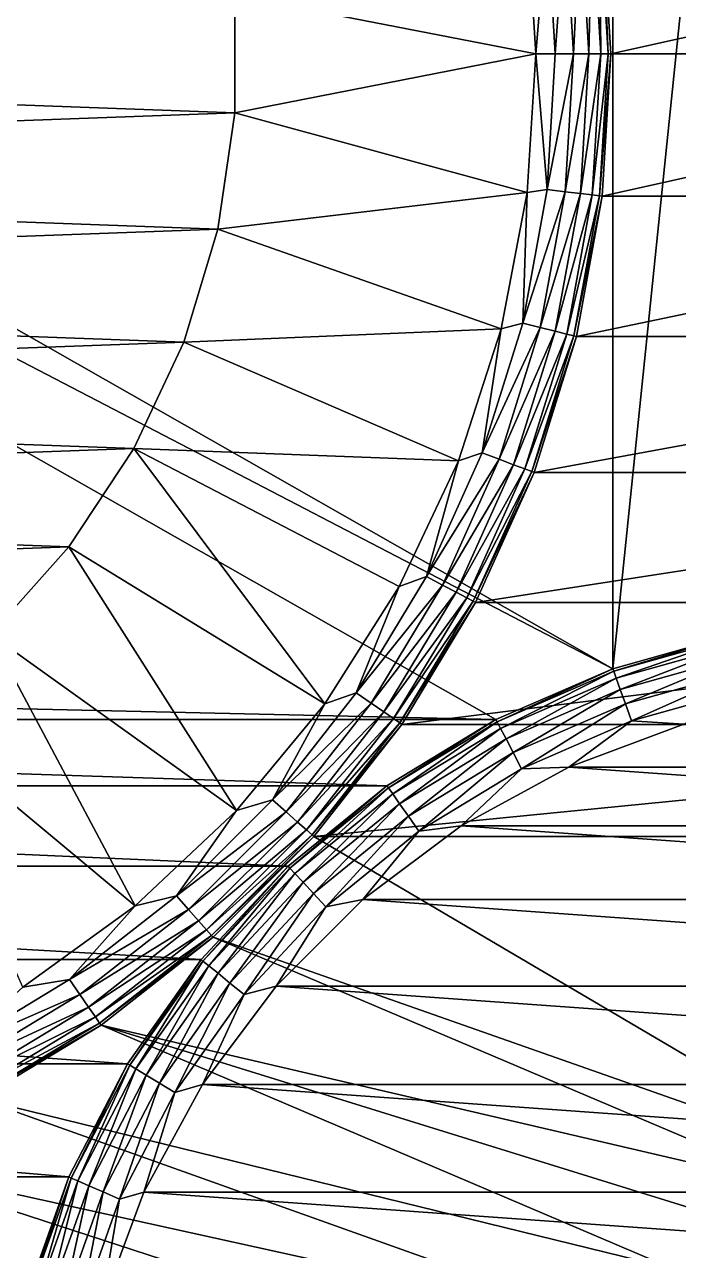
# Model space of a CAD drawing. Extents: x 464 to 15145, y 328 to 7622.
# Drawn here: x 4845 to 5652, y 2498 to 4012 of the extents above; entities that cross this region are included whole.
import ezdxf

# ---------------------------------------------------------------- set-up
doc = ezdxf.new("R2010")
doc.units = 0
doc.layers.get('0').update_dxf_attribs({"linetype": 'CONTINUOUS'})

msp = doc.modelspace()

# ---------------------------------------------------------------- linework, layer by layer
at = {"color": 7}
for points in [[(2651.1, 4734.4, -4432), (5571.4, 3216.1, -4432), (2795.6, 4797.1, -4432), (2651.1, 4734.4, -4432)], [(2795.6, 4797.1, -4432), (5571.4, 3216.1, -4432), (5571.4, 4734.4, -4432), (2795.6, 4797.1, -4432)], [(2651.1, 3216.1, -4432), (5426.9, 3153.3, -4432), (2651.1, 4734.4, -4432), (2651.1, 3216.1, -4432)], [(5426.9, 3153.3, -4432), (5571.4, 3216.1, -4432), (2651.1, 4734.4, -4432), (5426.9, 3153.3, -4432)], [(5571.4, 4734.4, -4432), (5571.4, 3216.1, -4432), (5723.1, 4691.9, -4432), (5571.4, 4734.4, -4432)], [(5723.1, 4691.9, -4432), (5571.4, 3216.1, -4432), (5723.1, 3258.6, -4432), (5723.1, 4691.9, -4432)], [(5545.7, 4149.4, -50.8), (5541.6, 3975.2, -31.7), (5531.2, 4147.7, -31.7), (5545.7, 4149.4, -50.8)], [(5556.3, 3975.2, -50.8), (5541.6, 3975.2, -31.7), (5545.7, 4149.4, -50.8), (5556.3, 3975.2, -50.8)], [(5554.9, 4150.5, -73.1), (5556.3, 3975.2, -50.8), (5545.7, 4149.4, -50.8), (5554.9, 4150.5, -73.1)], [(5558, 4150.9, -96.9), (5565.5, 3975.2, -73.1), (5554.9, 4150.5, -73.1), (5558, 4150.9, -96.9)], [(5565.5, 3975.2, -73.1), (5556.3, 3975.2, -50.8), (5554.9, 4150.5, -73.1), (5565.5, 3975.2, -73.1)], [(5568.7, 3975.2, -96.9), (5565.5, 3975.2, -73.1), (5558, 4150.9, -96.9), (5568.7, 3975.2, -96.9)], [(5568.7, 3975.2, -3744.1), (5568.7, 3975.2, -96.9), (5558, 4150.9, -3744.1), (5568.7, 3975.2, -3744.1)], [(5558, 4150.9, -3744.1), (5568.7, 3975.2, -96.9), (5558, 4150.9, -96.9), (5558, 4150.9, -3744.1)], [(6357.8, 4150.9, -3744.1), (5568.7, 3975.2, -3744.1), (5558, 4150.9, -3744.1), (6357.8, 4150.9, -3744.1)], [(6347.2, 3975.2, -3744.1), (5568.7, 3975.2, -3744.1), (6357.8, 4150.9, -3744.1), (6347.2, 3975.2, -3744.1)], [(5476.3, 3975.2, -4.6), (5104.3, 4047.9, -4.6), (5465.6, 4146.3, -4.6), (5476.3, 3975.2, -4.6)], [(5476.3, 3975.2, -4.6), (5465.6, 4146.3, -4.6), (5490.1, 4142.7, -7.8), (5476.3, 3975.2, -4.6)], [(5500.2, 3975.2, -7.8), (5476.3, 3975.2, -4.6), (5490.1, 4142.7, -7.8), (5500.2, 3975.2, -7.8)], [(5500.2, 3975.2, -7.8), (5490.1, 4142.7, -7.8), (5512.2, 4145.4, -17), (5500.2, 3975.2, -7.8)], [(5522.5, 3975.2, -17), (5500.2, 3975.2, -7.8), (5512.2, 4145.4, -17), (5522.5, 3975.2, -17)], [(5531.2, 4147.7, -31.7), (5522.5, 3975.2, -17), (5512.2, 4145.4, -17), (5531.2, 4147.7, -31.7)], [(5541.6, 3975.2, -31.7), (5522.5, 3975.2, -17), (5531.2, 4147.7, -31.7), (5541.6, 3975.2, -31.7)], [(3126.1, 4120.2, -3744.1), (5104.3, 4047.9, -3744.1), (3115.5, 3975.2, -3744.1), (3126.1, 4120.2, -3744.1)], [(3115.5, 3975.2, -3744.1), (5104.3, 4047.9, -3744.1), (5104.3, 3902.6, -3744.1), (3115.5, 3975.2, -3744.1)], [(5476.3, 3975.2, -4.6), (5104.3, 3902.6, -4.6), (5104.3, 4047.9, -4.6), (5476.3, 3975.2, -4.6)], [(5104.3, 3902.6, -4.6), (5104.3, 3902.6, -1874.4), (5104.3, 4047.9, -4.6), (5104.3, 3902.6, -4.6)], [(5104.3, 4047.9, -4.6), (5104.3, 3902.6, -1874.4), (5104.3, 4047.9, -1874.4), (5104.3, 4047.9, -4.6)], [(5104.3, 4047.9, -3744.1), (5104.3, 4047.9, -1874.4), (5104.3, 3902.6, -3744.1), (5104.3, 4047.9, -3744.1)], [(5104.3, 3902.6, -3744.1), (5104.3, 4047.9, -1874.4), (5104.3, 3902.6, -1874.4), (5104.3, 3902.6, -3744.1)], [(3115.5, 3975.2, -3744.1), (5104.3, 3902.6, -3744.1), (3126.1, 3830.3, -3744.1), (3115.5, 3975.2, -3744.1)], [(5465.6, 3804.2, -4.6), (5104.3, 3902.6, -4.6), (5476.3, 3975.2, -4.6), (5465.6, 3804.2, -4.6)], [(5490.1, 3807.8, -7.8), (5465.6, 3804.2, -4.6), (5476.3, 3975.2, -4.6), (5490.1, 3807.8, -7.8)], [(5490.1, 3807.8, -7.8), (5476.3, 3975.2, -4.6), (5500.2, 3975.2, -7.8), (5490.1, 3807.8, -7.8)], [(5490.1, 3807.8, -7.8), (5500.2, 3975.2, -7.8), (5522.5, 3975.2, -17), (5490.1, 3807.8, -7.8)], [(5512.2, 3805.1, -17), (5490.1, 3807.8, -7.8), (5522.5, 3975.2, -17), (5512.2, 3805.1, -17)], [(5522.5, 3975.2, -17), (5541.6, 3975.2, -31.7), (5512.2, 3805.1, -17), (5522.5, 3975.2, -17)], [(5512.2, 3805.1, -17), (5541.6, 3975.2, -31.7), (5531.2, 3802.8, -31.7), (5512.2, 3805.1, -17)], [(5541.6, 3975.2, -31.7), (5556.3, 3975.2, -50.8), (5531.2, 3802.8, -31.7), (5541.6, 3975.2, -31.7)], [(5531.2, 3802.8, -31.7), (5556.3, 3975.2, -50.8), (5545.7, 3801.1, -50.8), (5531.2, 3802.8, -31.7)], [(5556.3, 3975.2, -50.8), (5565.5, 3975.2, -73.1), (5545.7, 3801.1, -50.8), (5556.3, 3975.2, -50.8)], [(5545.7, 3801.1, -50.8), (5565.5, 3975.2, -73.1), (5554.9, 3800, -73.1), (5545.7, 3801.1, -50.8)], [(5558, 3799.6, -96.9), (5554.9, 3800, -73.1), (5568.7, 3975.2, -96.9), (5558, 3799.6, -96.9)], [(5568.7, 3975.2, -96.9), (5554.9, 3800, -73.1), (5565.5, 3975.2, -73.1), (5568.7, 3975.2, -96.9)], [(5558, 3799.6, -3744.1), (5558, 3799.6, -96.9), (5568.7, 3975.2, -3744.1), (5558, 3799.6, -3744.1)], [(5568.7, 3975.2, -3744.1), (5558, 3799.6, -96.9), (5568.7, 3975.2, -96.9), (5568.7, 3975.2, -3744.1)], [(6357.8, 3799.6, -3744.1), (5558, 3799.6, -3744.1), (6347.2, 3975.2, -3744.1), (6357.8, 3799.6, -3744.1)], [(6347.2, 3975.2, -3744.1), (5558, 3799.6, -3744.1), (5568.7, 3975.2, -3744.1), (6347.2, 3975.2, -3744.1)], [(3126.1, 3830.3, -3744.1), (5104.3, 3902.6, -3744.1), (5083.2, 3758.7, -3744.1), (3126.1, 3830.3, -3744.1)], [(5465.6, 3804.2, -4.6), (5083.2, 3758.7, -4.6), (5104.3, 3902.6, -4.6), (5465.6, 3804.2, -4.6)], [(5083.2, 3758.7, -4.6), (5083.2, 3758.7, -1874.4), (5104.3, 3902.6, -4.6), (5083.2, 3758.7, -4.6)], [(5104.3, 3902.6, -4.6), (5083.2, 3758.7, -1874.4), (5104.3, 3902.6, -1874.4), (5104.3, 3902.6, -4.6)], [(5104.3, 3902.6, -3744.1), (5104.3, 3902.6, -1874.4), (5083.2, 3758.7, -3744.1), (5104.3, 3902.6, -3744.1)], [(5083.2, 3758.7, -3744.1), (5104.3, 3902.6, -1874.4), (5083.2, 3758.7, -1874.4), (5083.2, 3758.7, -3744.1)], [(3126.1, 3830.3, -3744.1), (5083.2, 3758.7, -3744.1), (3157.7, 3688.4, -3744.1), (3126.1, 3830.3, -3744.1)], [(5433.4, 3635.8, -4.6), (5083.2, 3758.7, -4.6), (5465.6, 3804.2, -4.6), (5433.4, 3635.8, -4.6)], [(5459.9, 3642.8, -7.8), (5433.4, 3635.8, -4.6), (5465.6, 3804.2, -4.6), (5459.9, 3642.8, -7.8)], [(5459.9, 3642.8, -7.8), (5465.6, 3804.2, -4.6), (5490.1, 3807.8, -7.8), (5459.9, 3642.8, -7.8)], [(5459.9, 3642.8, -7.8), (5490.1, 3807.8, -7.8), (5512.2, 3805.1, -17), (5459.9, 3642.8, -7.8)], [(5459.9, 3642.8, -7.8), (5512.2, 3805.1, -17), (5481.5, 3637.5, -17), (5459.9, 3642.8, -7.8)], [(5512.2, 3805.1, -17), (5531.2, 3802.8, -31.7), (5481.5, 3637.5, -17), (5512.2, 3805.1, -17)], [(5481.5, 3637.5, -17), (5531.2, 3802.8, -31.7), (5500, 3632.9, -31.7), (5481.5, 3637.5, -17)], [(5531.2, 3802.8, -31.7), (5545.7, 3801.1, -50.8), (5500, 3632.9, -31.7), (5531.2, 3802.8, -31.7)], [(5500, 3632.9, -31.7), (5545.7, 3801.1, -50.8), (5514.3, 3629.4, -50.8), (5500, 3632.9, -31.7)], [(5545.7, 3801.1, -50.8), (5554.9, 3800, -73.1), (5514.3, 3629.4, -50.8), (5545.7, 3801.1, -50.8)], [(5514.3, 3629.4, -50.8), (5554.9, 3800, -73.1), (5523.2, 3627.2, -73.1), (5514.3, 3629.4, -50.8)], [(5558, 3799.6, -96.9), (5523.2, 3627.2, -73.1), (5554.9, 3800, -73.1), (5558, 3799.6, -96.9)], [(5526.3, 3626.5, -96.9), (5523.2, 3627.2, -73.1), (5558, 3799.6, -96.9), (5526.3, 3626.5, -96.9)], [(5526.3, 3626.5, -3744.1), (5526.3, 3626.5, -96.9), (5558, 3799.6, -3744.1), (5526.3, 3626.5, -3744.1)], [(5558, 3799.6, -3744.1), (5526.3, 3626.5, -96.9), (5558, 3799.6, -96.9), (5558, 3799.6, -3744.1)], [(5558, 3799.6, -3744.1), (6357.8, 3799.6, -3744.1), (5526.3, 3626.5, -3744.1), (5558, 3799.6, -3744.1)], [(5526.3, 3626.5, -3744.1), (6357.8, 3799.6, -3744.1), (6389.5, 3626.5, -3744.1), (5526.3, 3626.5, -3744.1)], [(3157.7, 3688.4, -3744.1), (5083.2, 3758.7, -3744.1), (5041.3, 3619.5, -3744.1), (3157.7, 3688.4, -3744.1)], [(5433.4, 3635.8, -4.6), (5041.3, 3619.5, -4.6), (5083.2, 3758.7, -4.6), (5433.4, 3635.8, -4.6)], [(5041.3, 3619.5, -4.6), (5041.3, 3619.5, -1874.4), (5083.2, 3758.7, -4.6), (5041.3, 3619.5, -4.6)], [(5083.2, 3758.7, -4.6), (5041.3, 3619.5, -1874.4), (5083.2, 3758.7, -1874.4), (5083.2, 3758.7, -4.6)], [(5083.2, 3758.7, -3744.1), (5083.2, 3758.7, -1874.4), (5041.3, 3619.5, -3744.1), (5083.2, 3758.7, -3744.1)], [(5041.3, 3619.5, -3744.1), (5083.2, 3758.7, -1874.4), (5041.3, 3619.5, -1874.4), (5041.3, 3619.5, -3744.1)], [(3157.7, 3688.4, -3744.1), (5041.3, 3619.5, -3744.1), (3209.6, 3552.6, -3744.1), (3157.7, 3688.4, -3744.1)], [(5380.5, 3472.7, -4.6), (5041.3, 3619.5, -4.6), (5433.4, 3635.8, -4.6), (5380.5, 3472.7, -4.6)], [(5410, 3482.7, -7.8), (5380.5, 3472.7, -4.6), (5433.4, 3635.8, -4.6), (5410, 3482.7, -7.8)], [(5410, 3482.7, -7.8), (5433.4, 3635.8, -4.6), (5459.9, 3642.8, -7.8), (5410, 3482.7, -7.8)], [(5410, 3482.7, -7.8), (5459.9, 3642.8, -7.8), (5481.5, 3637.5, -17), (5410, 3482.7, -7.8)], [(5410, 3482.7, -7.8), (5481.5, 3637.5, -17), (5430.8, 3474.8, -17), (5410, 3482.7, -7.8)], [(5481.5, 3637.5, -17), (5500, 3632.9, -31.7), (5430.8, 3474.8, -17), (5481.5, 3637.5, -17)], [(3209.6, 3552.6, -3744.1), (5041.3, 3619.5, -3744.1), (4979.6, 3487.9, -3744.1), (3209.6, 3552.6, -3744.1)], [(5380.5, 3472.7, -4.6), (4979.6, 3487.9, -4.6), (5041.3, 3619.5, -4.6), (5380.5, 3472.7, -4.6)], [(4979.6, 3487.9, -4.6), (4979.6, 3487.9, -1874.4), (5041.3, 3619.5, -4.6), (4979.6, 3487.9, -4.6)], [(5041.3, 3619.5, -4.6), (4979.6, 3487.9, -1874.4), (5041.3, 3619.5, -1874.4), (5041.3, 3619.5, -4.6)], [(5041.3, 3619.5, -3744.1), (5041.3, 3619.5, -1874.4), (4979.6, 3487.9, -3744.1), (5041.3, 3619.5, -3744.1)], [(4979.6, 3487.9, -3744.1), (5041.3, 3619.5, -1874.4), (4979.6, 3487.9, -1874.4), (4979.6, 3487.9, -3744.1)], [(5430.8, 3474.8, -17), (5500, 3632.9, -31.7), (5448.7, 3468, -31.7), (5430.8, 3474.8, -17)], [(5500, 3632.9, -31.7), (5514.3, 3629.4, -50.8), (5448.7, 3468, -31.7), (5500, 3632.9, -31.7)], [(5448.7, 3468, -31.7), (5514.3, 3629.4, -50.8), (5462.4, 3462.8, -50.8), (5448.7, 3468, -31.7)], [(5514.3, 3629.4, -50.8), (5523.2, 3627.2, -73.1), (5462.4, 3462.8, -50.8), (5514.3, 3629.4, -50.8)], [(5462.4, 3462.8, -50.8), (5523.2, 3627.2, -73.1), (5471, 3459.6, -73.1), (5462.4, 3462.8, -50.8)], [(5526.3, 3626.5, -96.9), (5471, 3459.6, -73.1), (5523.2, 3627.2, -73.1), (5526.3, 3626.5, -96.9)], [(5473.9, 3458.4, -96.9), (5471, 3459.6, -73.1), (5526.3, 3626.5, -96.9), (5473.9, 3458.4, -96.9)], [(5473.9, 3458.4, -3744.1), (5473.9, 3458.4, -96.9), (5526.3, 3626.5, -3744.1), (5473.9, 3458.4, -3744.1)], [(5526.3, 3626.5, -3744.1), (5473.9, 3458.4, -96.9), (5526.3, 3626.5, -96.9), (5526.3, 3626.5, -3744.1)], [(5526.3, 3626.5, -3744.1), (6389.5, 3626.5, -3744.1), (5473.9, 3458.4, -3744.1), (5526.3, 3626.5, -3744.1)], [(5473.9, 3458.4, -3744.1), (6389.5, 3626.5, -3744.1), (6441.9, 3458.4, -3744.1), (5473.9, 3458.4, -3744.1)], [(3209.6, 3552.6, -3744.1), (4979.6, 3487.9, -3744.1), (3280.8, 3425.8, -3744.1), (3209.6, 3552.6, -3744.1)], [(3280.8, 3425.8, -3744.1), (4979.6, 3487.9, -3744.1), (4899.4, 3366.7, -3744.1), (3280.8, 3425.8, -3744.1)], [(5215.6, 3172.9, -4.6), (4899.4, 3366.7, -4.6), (4979.6, 3487.9, -4.6), (5215.6, 3172.9, -4.6)], [(4899.4, 3366.7, -4.6), (4899.4, 3366.7, -1874.4), (4979.6, 3487.9, -4.6), (4899.4, 3366.7, -4.6)], [(4979.6, 3487.9, -4.6), (4899.4, 3366.7, -1874.4), (4979.6, 3487.9, -1874.4), (4979.6, 3487.9, -4.6)], [(4979.6, 3487.9, -3744.1), (4979.6, 3487.9, -1874.4), (4899.4, 3366.7, -3744.1), (4979.6, 3487.9, -3744.1)], [(4899.4, 3366.7, -3744.1), (4979.6, 3487.9, -1874.4), (4899.4, 3366.7, -1874.4), (4899.4, 3366.7, -3744.1)], [(5215.6, 3172.9, -4.6), (4979.6, 3487.9, -4.6), (5307.5, 3317.6, -4.6), (5215.6, 3172.9, -4.6)], [(5307.5, 3317.6, -4.6), (4979.6, 3487.9, -4.6), (5380.5, 3472.7, -4.6), (5307.5, 3317.6, -4.6)], [(5341.1, 3329.8, -7.8), (5380.5, 3472.7, -4.6), (5410, 3482.7, -7.8), (5341.1, 3329.8, -7.8)], [(5341.1, 3329.8, -7.8), (5410, 3482.7, -7.8), (5430.8, 3474.8, -17), (5341.1, 3329.8, -7.8)], [(5341.1, 3329.8, -7.8), (5307.5, 3317.6, -4.6), (5380.5, 3472.7, -4.6), (5341.1, 3329.8, -7.8)], [(5341.1, 3329.8, -7.8), (5430.8, 3474.8, -17), (5360.8, 3319.4, -17), (5341.1, 3329.8, -7.8)], [(5430.8, 3474.8, -17), (5448.7, 3468, -31.7), (5360.8, 3319.4, -17), (5430.8, 3474.8, -17)], [(5360.8, 3319.4, -17), (5448.7, 3468, -31.7), (5377.8, 3310.5, -31.7), (5360.8, 3319.4, -17)], [(5448.7, 3468, -31.7), (5462.4, 3462.8, -50.8), (5377.8, 3310.5, -31.7), (5448.7, 3468, -31.7)], [(5377.8, 3310.5, -31.7), (5462.4, 3462.8, -50.8), (5390.8, 3303.7, -50.8), (5377.8, 3310.5, -31.7)], [(5462.4, 3462.8, -50.8), (5471, 3459.6, -73.1), (5390.8, 3303.7, -50.8), (5462.4, 3462.8, -50.8)], [(5390.8, 3303.7, -50.8), (5471, 3459.6, -73.1), (5398.9, 3299.4, -73.1), (5390.8, 3303.7, -50.8)], [(5473.9, 3458.4, -96.9), (5398.9, 3299.4, -73.1), (5471, 3459.6, -73.1), (5473.9, 3458.4, -96.9)], [(5401.7, 3298, -96.9), (5398.9, 3299.4, -73.1), (5473.9, 3458.4, -96.9), (5401.7, 3298, -96.9)], [(5401.7, 3298, -3744.1), (5401.7, 3298, -96.9), (5473.9, 3458.4, -3744.1), (5401.7, 3298, -3744.1)], [(5473.9, 3458.4, -3744.1), (5401.7, 3298, -96.9), (5473.9, 3458.4, -96.9), (5473.9, 3458.4, -3744.1)], [(5473.9, 3458.4, -3744.1), (6441.9, 3458.4, -3744.1), (5401.7, 3298, -3744.1), (5473.9, 3458.4, -3744.1)], [(5401.7, 3298, -3744.1), (6441.9, 3458.4, -3744.1), (6514.1, 3298, -3744.1), (5401.7, 3298, -3744.1)], [(3280.8, 3425.8, -3744.1), (4899.4, 3366.7, -3744.1), (3369.6, 3310.8, -3744.1), (3280.8, 3425.8, -3744.1)], [(3369.6, 3310.8, -3744.1), (4899.4, 3366.7, -3744.1), (4802.4, 3258.4, -3744.1), (3369.6, 3310.8, -3744.1)], [(5106.3, 3040.8, -4.6), (4802.4, 3258.4, -4.6), (4899.4, 3366.7, -4.6), (5106.3, 3040.8, -4.6)], [(4802.4, 3258.4, -4.6), (4802.4, 3258.4, -1874.4), (4899.4, 3366.7, -4.6), (4802.4, 3258.4, -4.6)], [(4899.4, 3366.7, -4.6), (4802.4, 3258.4, -1874.4), (4899.4, 3366.7, -1874.4), (4899.4, 3366.7, -4.6)], [(4899.4, 3366.7, -3744.1), (4899.4, 3366.7, -1874.4), (4802.4, 3258.4, -3744.1), (4899.4, 3366.7, -3744.1)], [(4802.4, 3258.4, -3744.1), (4899.4, 3366.7, -1874.4), (4802.4, 3258.4, -1874.4), (4802.4, 3258.4, -3744.1)], [(5106.3, 3040.8, -4.6), (4899.4, 3366.7, -4.6), (5215.6, 3172.9, -4.6), (5106.3, 3040.8, -4.6)], [(5254.3, 3186.2, -7.8), (5215.6, 3172.9, -4.6), (5307.5, 3317.6, -4.6), (5254.3, 3186.2, -7.8)], [(5254.3, 3186.2, -7.8), (5307.5, 3317.6, -4.6), (5341.1, 3329.8, -7.8), (5254.3, 3186.2, -7.8)], [(5254.3, 3186.2, -7.8), (5341.1, 3329.8, -7.8), (5360.8, 3319.4, -17), (5254.3, 3186.2, -7.8)], [(5254.3, 3186.2, -7.8), (5360.8, 3319.4, -17), (5272.7, 3173.6, -17), (5254.3, 3186.2, -7.8)], [(5360.8, 3319.4, -17), (5377.8, 3310.5, -31.7), (5272.7, 3173.6, -17), (5360.8, 3319.4, -17)], [(5272.7, 3173.6, -17), (5377.8, 3310.5, -31.7), (5288.4, 3162.7, -31.7), (5272.7, 3173.6, -17)], [(5377.8, 3310.5, -31.7), (5390.8, 3303.7, -50.8), (5288.4, 3162.7, -31.7), (5377.8, 3310.5, -31.7)], [(5288.4, 3162.7, -31.7), (5390.8, 3303.7, -50.8), (5300.5, 3154.4, -50.8), (5288.4, 3162.7, -31.7)], [(5390.8, 3303.7, -50.8), (5398.9, 3299.4, -73.1), (5300.5, 3154.4, -50.8), (5390.8, 3303.7, -50.8)], [(5300.5, 3154.4, -50.8), (5398.9, 3299.4, -73.1), (5308.1, 3149.1, -73.1), (5300.5, 3154.4, -50.8)], [(5401.7, 3298, -96.9), (5308.1, 3149.1, -73.1), (5398.9, 3299.4, -73.1), (5401.7, 3298, -96.9)], [(5310.7, 3147.3, -96.9), (5308.1, 3149.1, -73.1), (5401.7, 3298, -96.9), (5310.7, 3147.3, -96.9)], [(5310.7, 3147.3, -3744.1), (5310.7, 3147.3, -96.9), (5401.7, 3298, -3744.1), (5310.7, 3147.3, -3744.1)], [(5401.7, 3298, -3744.1), (5310.7, 3147.3, -96.9), (5401.7, 3298, -96.9), (5401.7, 3298, -3744.1)], [(5401.7, 3298, -3744.1), (6514.1, 3298, -3744.1), (5310.7, 3147.3, -3744.1), (5401.7, 3298, -3744.1)], [(5310.7, 3147.3, -3744.1), (6514.1, 3298, -3744.1), (6605.1, 3147.3, -3744.1), (5310.7, 3147.3, -3744.1)], [(4981.4, 2923.4, -4.6), (4690.6, 3165.4, -4.6), (4802.4, 3258.4, -4.6), (4981.4, 2923.4, -4.6)], [(4981.4, 2923.4, -4.6), (4802.4, 3258.4, -4.6), (5106.3, 3040.8, -4.6), (4981.4, 2923.4, -4.6)], [(5571.4, 3216.1, -5124.5), (5572.5, 3213.1, -5148.4), (5723.1, 3258.6, -5124.5), (5571.4, 3216.1, -5124.5)], [(5571.4, 3216.1, -4432), (5571.4, 3216.1, -5124.5), (5723.1, 3258.6, -4432), (5571.4, 3216.1, -4432)], [(5723.1, 3258.6, -4432), (5571.4, 3216.1, -5124.5), (5723.1, 3258.6, -5124.5), (5723.1, 3258.6, -4432)], [(5723.1, 3258.6, -5124.5), (5572.5, 3213.1, -5148.4), (5723.7, 3255.5, -5148.4), (5723.1, 3258.6, -5124.5)], [(5572.5, 3213.1, -5148.4), (5575.5, 3204.4, -5170.7), (5723.7, 3255.5, -5148.4), (5572.5, 3213.1, -5148.4)], [(5575.5, 3204.4, -5170.7), (5725.6, 3246.5, -5170.7), (5723.7, 3255.5, -5148.4), (5575.5, 3204.4, -5170.7)], [(5575.5, 3204.4, -5170.7), (5580.5, 3190.6, -5189.8), (5725.6, 3246.5, -5170.7), (5575.5, 3204.4, -5170.7)], [(5580.5, 3190.6, -5189.8), (5728.6, 3232.1, -5189.8), (5725.6, 3246.5, -5170.7), (5580.5, 3190.6, -5189.8)], [(5580.5, 3190.6, -5189.8), (5586.9, 3172.6, -5204.5), (5728.6, 3232.1, -5189.8), (5580.5, 3190.6, -5189.8)], [(5586.9, 3172.6, -5204.5), (5732.5, 3213.4, -5204.5), (5728.6, 3232.1, -5189.8), (5586.9, 3172.6, -5204.5)], [(2795.6, 3153.3, -4432), (5426.9, 3153.3, -4432), (2651.1, 3216.1, -4432), (2795.6, 3153.3, -4432)], [(5426.9, 3153.3, -5124.5), (5428.4, 3150.6, -5148.4), (5571.4, 3216.1, -5124.5), (5426.9, 3153.3, -5124.5)], [(5426.9, 3153.3, -4432), (5426.9, 3153.3, -5124.5), (5571.4, 3216.1, -4432), (5426.9, 3153.3, -4432)], [(5571.4, 3216.1, -4432), (5426.9, 3153.3, -5124.5), (5571.4, 3216.1, -5124.5), (5571.4, 3216.1, -4432)], [(5571.4, 3216.1, -5124.5), (5428.4, 3150.6, -5148.4), (5572.5, 3213.1, -5148.4), (5571.4, 3216.1, -5124.5)], [(5428.4, 3150.6, -5148.4), (5432.6, 3142.4, -5170.7), (5572.5, 3213.1, -5148.4), (5428.4, 3150.6, -5148.4)], [(5432.6, 3142.4, -5170.7), (5575.5, 3204.4, -5170.7), (5572.5, 3213.1, -5148.4), (5432.6, 3142.4, -5170.7)], [(5586.9, 3172.6, -5204.5), (5594.3, 3151.6, -5213.7), (5732.5, 3213.4, -5204.5), (5586.9, 3172.6, -5204.5)], [(5594.3, 3151.6, -5213.7), (5737, 3191.6, -5213.7), (5732.5, 3213.4, -5204.5), (5594.3, 3151.6, -5213.7)], [(5432.6, 3142.4, -5170.7), (5439.4, 3129.3, -5189.8), (5575.5, 3204.4, -5170.7), (5432.6, 3142.4, -5170.7)], [(5439.4, 3129.3, -5189.8), (5580.5, 3190.6, -5189.8), (5575.5, 3204.4, -5170.7), (5439.4, 3129.3, -5189.8)], [(5150.9, 3054.2, -7.8), (5215.6, 3172.9, -4.6), (5254.3, 3186.2, -7.8), (5150.9, 3054.2, -7.8)], [(5150.9, 3054.2, -7.8), (5254.3, 3186.2, -7.8), (5272.7, 3173.6, -17), (5150.9, 3054.2, -7.8)], [(5439.4, 3129.3, -5189.8), (5448.2, 3112.4, -5204.5), (5580.5, 3190.6, -5189.8), (5439.4, 3129.3, -5189.8)], [(5448.2, 3112.4, -5204.5), (5586.9, 3172.6, -5204.5), (5580.5, 3190.6, -5189.8), (5448.2, 3112.4, -5204.5)], [(5594.3, 3151.6, -5213.7), (5658.8, 3147.4, -5216.8), (5737, 3191.6, -5213.7), (5594.3, 3151.6, -5213.7)], [(4842.7, 2822.7, -4.6), (4690.6, 3165.4, -4.6), (4981.4, 2923.4, -4.6), (4842.7, 2822.7, -4.6)], [(5150.9, 3054.2, -7.8), (5106.3, 3040.8, -4.6), (5215.6, 3172.9, -4.6), (5150.9, 3054.2, -7.8)], [(5150.9, 3054.2, -7.8), (5272.7, 3173.6, -17), (5167.6, 3039.4, -17), (5150.9, 3054.2, -7.8)], [(5272.7, 3173.6, -17), (5288.4, 3162.7, -31.7), (5167.6, 3039.4, -17), (5272.7, 3173.6, -17)], [(5448.2, 3112.4, -5204.5), (5458.4, 3092.6, -5213.7), (5586.9, 3172.6, -5204.5), (5448.2, 3112.4, -5204.5)], [(5458.4, 3092.6, -5213.7), (5594.3, 3151.6, -5213.7), (5586.9, 3172.6, -5204.5), (5458.4, 3092.6, -5213.7)], [(2930.2, 3071.5, -4432), (5292.3, 3071.5, -4432), (2795.6, 3153.3, -4432), (2930.2, 3071.5, -4432)], [(2795.6, 3153.3, -4432), (5292.3, 3071.5, -4432), (5426.9, 3153.3, -4432), (2795.6, 3153.3, -4432)], [(5167.6, 3039.4, -17), (5288.4, 3162.7, -31.7), (5181.9, 3026.7, -31.7), (5167.6, 3039.4, -17)], [(5288.4, 3162.7, -31.7), (5300.5, 3154.4, -50.8), (5181.9, 3026.7, -31.7), (5288.4, 3162.7, -31.7)], [(5181.9, 3026.7, -31.7), (5300.5, 3154.4, -50.8), (5192.9, 3017, -50.8), (5181.9, 3026.7, -31.7)], [(5300.5, 3154.4, -50.8), (5308.1, 3149.1, -73.1), (5192.9, 3017, -50.8), (5300.5, 3154.4, -50.8)], [(5192.9, 3017, -50.8), (5308.1, 3149.1, -73.1), (5199.8, 3010.9, -73.1), (5192.9, 3017, -50.8)], [(5310.7, 3147.3, -96.9), (5199.8, 3010.9, -73.1), (5308.1, 3149.1, -73.1), (5310.7, 3147.3, -96.9)], [(5292.3, 3071.5, -5124.5), (5294.1, 3068.9, -5148.4), (5426.9, 3153.3, -5124.5), (5292.3, 3071.5, -5124.5)], [(5292.3, 3071.5, -4432), (5292.3, 3071.5, -5124.5), (5426.9, 3153.3, -4432), (5292.3, 3071.5, -4432)], [(5426.9, 3153.3, -4432), (5292.3, 3071.5, -5124.5), (5426.9, 3153.3, -5124.5), (5426.9, 3153.3, -4432)], [(5426.9, 3153.3, -5124.5), (5294.1, 3068.9, -5148.4), (5428.4, 3150.6, -5148.4), (5426.9, 3153.3, -5124.5)], [(5294.1, 3068.9, -5148.4), (5299.5, 3061.4, -5170.7), (5428.4, 3150.6, -5148.4), (5294.1, 3068.9, -5148.4)], [(5299.5, 3061.4, -5170.7), (5432.6, 3142.4, -5170.7), (5428.4, 3150.6, -5148.4), (5299.5, 3061.4, -5170.7)], [(5458.4, 3092.6, -5213.7), (5516.8, 3094.5, -5216.8), (5594.3, 3151.6, -5213.7), (5458.4, 3092.6, -5213.7)], [(5516.8, 3094.5, -5216.8), (5658.8, 3147.4, -5216.8), (5594.3, 3151.6, -5213.7), (5516.8, 3094.5, -5216.8)], [(5202.1, 3008.8, -96.9), (5199.8, 3010.9, -73.1), (5310.7, 3147.3, -96.9), (5202.1, 3008.8, -96.9)], [(5202.1, 3008.8, -3744.1), (5202.1, 3008.8, -96.9), (5310.7, 3147.3, -3744.1), (5202.1, 3008.8, -3744.1)], [(5310.7, 3147.3, -3744.1), (5202.1, 3008.8, -96.9), (5310.7, 3147.3, -96.9), (5310.7, 3147.3, -3744.1)], [(5310.7, 3147.3, -3744.1), (6605.1, 3147.3, -3744.1), (5202.1, 3008.8, -3744.1), (5310.7, 3147.3, -3744.1)], [(5202.1, 3008.8, -3744.1), (6605.1, 3147.3, -3744.1), (6713.7, 3008.8, -3744.1), (5202.1, 3008.8, -3744.1)], [(5299.5, 3061.4, -5170.7), (5307.9, 3049.4, -5189.8), (5432.6, 3142.4, -5170.7), (5299.5, 3061.4, -5170.7)], [(5307.9, 3049.4, -5189.8), (5439.4, 3129.3, -5189.8), (5432.6, 3142.4, -5170.7), (5307.9, 3049.4, -5189.8)], [(5516.8, 3094.5, -5216.8), (6399, 3094.5, -5216.8), (5658.8, 3147.4, -5216.8), (5516.8, 3094.5, -5216.8)], [(5307.9, 3049.4, -5189.8), (5318.9, 3033.8, -5204.5), (5439.4, 3129.3, -5189.8), (5307.9, 3049.4, -5189.8)], [(5318.9, 3033.8, -5204.5), (5448.2, 3112.4, -5204.5), (5439.4, 3129.3, -5189.8), (5318.9, 3033.8, -5204.5)], [(5318.9, 3033.8, -5204.5), (5331.8, 3015.6, -5213.7), (5448.2, 3112.4, -5204.5), (5318.9, 3033.8, -5204.5)], [(5331.8, 3015.6, -5213.7), (5458.4, 3092.6, -5213.7), (5448.2, 3112.4, -5204.5), (5331.8, 3015.6, -5213.7)], [(5331.8, 3015.6, -5213.7), (5383.8, 3021.9, -5216.8), (5458.4, 3092.6, -5213.7), (5331.8, 3015.6, -5213.7)], [(5383.8, 3021.9, -5216.8), (5516.8, 3094.5, -5216.8), (5458.4, 3092.6, -5213.7), (5383.8, 3021.9, -5216.8)], [(5383.8, 3021.9, -5216.8), (6532, 3021.9, -5216.8), (5516.8, 3094.5, -5216.8), (5383.8, 3021.9, -5216.8)], [(5516.8, 3094.5, -5216.8), (6532, 3021.9, -5216.8), (6399, 3094.5, -5216.8), (5516.8, 3094.5, -5216.8)], [(3052.4, 2972.1, -4432), (5170.1, 2972.1, -4432), (2930.2, 3071.5, -4432), (3052.4, 2972.1, -4432)], [(2930.2, 3071.5, -4432), (5170.1, 2972.1, -4432), (5292.3, 3071.5, -4432), (2930.2, 3071.5, -4432)], [(5170.1, 2972.1, -5124.5), (5172.3, 2969.8, -5148.4), (5292.3, 3071.5, -5124.5), (5170.1, 2972.1, -5124.5)], [(5170.1, 2972.1, -4432), (5170.1, 2972.1, -5124.5), (5292.3, 3071.5, -4432), (5170.1, 2972.1, -4432)], [(5292.3, 3071.5, -4432), (5170.1, 2972.1, -5124.5), (5292.3, 3071.5, -5124.5), (5292.3, 3071.5, -4432)], [(5292.3, 3071.5, -5124.5), (5172.3, 2969.8, -5148.4), (5294.1, 3068.9, -5148.4), (5292.3, 3071.5, -5124.5)], [(5172.3, 2969.8, -5148.4), (5178.6, 2963, -5170.7), (5294.1, 3068.9, -5148.4), (5172.3, 2969.8, -5148.4)], [(5178.6, 2963, -5170.7), (5299.5, 3061.4, -5170.7), (5294.1, 3068.9, -5148.4), (5178.6, 2963, -5170.7)], [(5178.6, 2963, -5170.7), (5188.6, 2952.3, -5189.8), (5299.5, 3061.4, -5170.7), (5178.6, 2963, -5170.7)], [(5188.6, 2952.3, -5189.8), (5307.9, 3049.4, -5189.8), (5299.5, 3061.4, -5170.7), (5188.6, 2952.3, -5189.8)], [(5032.3, 2935.6, -7.8), (5106.3, 3040.8, -4.6), (5150.9, 3054.2, -7.8), (5032.3, 2935.6, -7.8)], [(5032.3, 2935.6, -7.8), (5150.9, 3054.2, -7.8), (5167.6, 3039.4, -17), (5032.3, 2935.6, -7.8)], [(5188.6, 2952.3, -5189.8), (5201.6, 2938.3, -5204.5), (5307.9, 3049.4, -5189.8), (5188.6, 2952.3, -5189.8)], [(5201.6, 2938.3, -5204.5), (5318.9, 3033.8, -5204.5), (5307.9, 3049.4, -5189.8), (5201.6, 2938.3, -5204.5)], [(5032.3, 2935.6, -7.8), (4981.4, 2923.4, -4.6), (5106.3, 3040.8, -4.6), (5032.3, 2935.6, -7.8)], [(5032.3, 2935.6, -7.8), (5167.6, 3039.4, -17), (5047.1, 2918.9, -17), (5032.3, 2935.6, -7.8)], [(5167.6, 3039.4, -17), (5181.9, 3026.7, -31.7), (5047.1, 2918.9, -17), (5167.6, 3039.4, -17)], [(5201.6, 2938.3, -5204.5), (5216.8, 2922.1, -5213.7), (5318.9, 3033.8, -5204.5), (5201.6, 2938.3, -5204.5)], [(5216.8, 2922.1, -5213.7), (5331.8, 3015.6, -5213.7), (5318.9, 3033.8, -5204.5), (5216.8, 2922.1, -5213.7)], [(5047.1, 2918.9, -17), (5181.9, 3026.7, -31.7), (5059.7, 2904.6, -31.7), (5047.1, 2918.9, -17)], [(5181.9, 3026.7, -31.7), (5192.9, 3017, -50.8), (5059.7, 2904.6, -31.7), (5181.9, 3026.7, -31.7)], [(5059.7, 2904.6, -31.7), (5192.9, 3017, -50.8), (5069.5, 2893.6, -50.8), (5059.7, 2904.6, -31.7)], [(5192.9, 3017, -50.8), (5199.8, 3010.9, -73.1), (5069.5, 2893.6, -50.8), (5192.9, 3017, -50.8)], [(5216.8, 2922.1, -5213.7), (5262.6, 2931.1, -5216.8), (5331.8, 3015.6, -5213.7), (5216.8, 2922.1, -5213.7)], [(5262.6, 2931.1, -5216.8), (5383.8, 3021.9, -5216.8), (5331.8, 3015.6, -5213.7), (5262.6, 2931.1, -5216.8)], [(5262.6, 2931.1, -5216.8), (6653.3, 2931.1, -5216.8), (5383.8, 3021.9, -5216.8), (5262.6, 2931.1, -5216.8)], [(5383.8, 3021.9, -5216.8), (6653.3, 2931.1, -5216.8), (6532, 3021.9, -5216.8), (5383.8, 3021.9, -5216.8)], [(5069.5, 2893.6, -50.8), (5199.8, 3010.9, -73.1), (5075.6, 2886.7, -73.1), (5069.5, 2893.6, -50.8)], [(5202.1, 3008.8, -96.9), (5075.6, 2886.7, -73.1), (5199.8, 3010.9, -73.1), (5202.1, 3008.8, -96.9)], [(5077.7, 2884.4, -96.9), (5075.6, 2886.7, -73.1), (5202.1, 3008.8, -96.9), (5077.7, 2884.4, -96.9)], [(5077.7, 2884.4, -3744.1), (5077.7, 2884.4, -96.9), (5202.1, 3008.8, -3744.1), (5077.7, 2884.4, -3744.1)], [(5202.1, 3008.8, -3744.1), (5077.7, 2884.4, -96.9), (5202.1, 3008.8, -96.9), (5202.1, 3008.8, -3744.1)], [(5202.1, 3008.8, -3744.1), (5909.2, 2592.3, -3744.1), (5077.7, 2884.4, -3744.1), (5202.1, 3008.8, -3744.1)], [(5202.1, 3008.8, -3744.1), (6713.7, 3008.8, -3744.1), (5909.2, 2592.3, -3744.1), (5202.1, 3008.8, -3744.1)], [(3159.9, 2857, -4432), (5062.6, 2857, -4432), (3052.4, 2972.1, -4432), (3159.9, 2857, -4432)], [(3052.4, 2972.1, -4432), (5062.6, 2857, -4432), (5170.1, 2972.1, -4432), (3052.4, 2972.1, -4432)], [(5062.6, 2857, -5124.5), (5065, 2855, -5148.4), (5170.1, 2972.1, -5124.5), (5062.6, 2857, -5124.5)], [(5062.6, 2857, -4432), (5062.6, 2857, -5124.5), (5170.1, 2972.1, -4432), (5062.6, 2857, -4432)], [(5170.1, 2972.1, -4432), (5062.6, 2857, -5124.5), (5170.1, 2972.1, -5124.5), (5170.1, 2972.1, -4432)], [(5170.1, 2972.1, -5124.5), (5065, 2855, -5148.4), (5172.3, 2969.8, -5148.4), (5170.1, 2972.1, -5124.5)], [(5065, 2855, -5148.4), (5072.2, 2849.2, -5170.7), (5172.3, 2969.8, -5148.4), (5065, 2855, -5148.4)], [(5072.2, 2849.2, -5170.7), (5178.6, 2963, -5170.7), (5172.3, 2969.8, -5148.4), (5072.2, 2849.2, -5170.7)], [(5072.2, 2849.2, -5170.7), (5083.6, 2839.9, -5189.8), (5178.6, 2963, -5170.7), (5072.2, 2849.2, -5170.7)], [(5083.6, 2839.9, -5189.8), (5188.6, 2952.3, -5189.8), (5178.6, 2963, -5170.7), (5083.6, 2839.9, -5189.8)], [(5083.6, 2839.9, -5189.8), (5098.4, 2827.8, -5204.5), (5188.6, 2952.3, -5189.8), (5083.6, 2839.9, -5189.8)], [(5098.4, 2827.8, -5204.5), (5201.6, 2938.3, -5204.5), (5188.6, 2952.3, -5189.8), (5098.4, 2827.8, -5204.5)], [(5098.4, 2827.8, -5204.5), (5115.7, 2813.8, -5213.7), (5201.6, 2938.3, -5204.5), (5098.4, 2827.8, -5204.5)], [(5115.7, 2813.8, -5213.7), (5216.8, 2922.1, -5213.7), (5201.6, 2938.3, -5204.5), (5115.7, 2813.8, -5213.7)], [(4900.3, 2832.1, -7.8), (4842.7, 2822.7, -4.6), (4981.4, 2923.4, -4.6), (4900.3, 2832.1, -7.8)], [(4900.3, 2832.1, -7.8), (4981.4, 2923.4, -4.6), (5032.3, 2935.6, -7.8), (4900.3, 2832.1, -7.8)], [(4900.3, 2832.1, -7.8), (5032.3, 2935.6, -7.8), (5047.1, 2918.9, -17), (4900.3, 2832.1, -7.8)], [(5115.7, 2813.8, -5213.7), (5155.4, 2823.9, -5216.8), (5216.8, 2922.1, -5213.7), (5115.7, 2813.8, -5213.7)], [(5155.4, 2823.9, -5216.8), (5262.6, 2931.1, -5216.8), (5216.8, 2922.1, -5213.7), (5155.4, 2823.9, -5216.8)], [(5155.4, 2823.9, -5216.8), (6760.4, 2823.9, -5216.8), (5262.6, 2931.1, -5216.8), (5155.4, 2823.9, -5216.8)], [(5262.6, 2931.1, -5216.8), (6760.4, 2823.9, -5216.8), (6653.3, 2931.1, -5216.8), (5262.6, 2931.1, -5216.8)], [(4900.3, 2832.1, -7.8), (5047.1, 2918.9, -17), (4912.9, 2813.8, -17), (4900.3, 2832.1, -7.8)], [(5047.1, 2918.9, -17), (5059.7, 2904.6, -31.7), (4912.9, 2813.8, -17), (5047.1, 2918.9, -17)], [(4912.9, 2813.8, -17), (5059.7, 2904.6, -31.7), (4923.8, 2798.1, -31.7), (4912.9, 2813.8, -17)], [(5059.7, 2904.6, -31.7), (5069.5, 2893.6, -50.8), (4923.8, 2798.1, -31.7), (5059.7, 2904.6, -31.7)], [(4923.8, 2798.1, -31.7), (5069.5, 2893.6, -50.8), (4932.1, 2786, -50.8), (4923.8, 2798.1, -31.7)], [(5069.5, 2893.6, -50.8), (5075.6, 2886.7, -73.1), (4932.1, 2786, -50.8), (5069.5, 2893.6, -50.8)], [(4932.1, 2786, -50.8), (5075.6, 2886.7, -73.1), (4937.4, 2778.4, -73.1), (4932.1, 2786, -50.8)], [(5077.7, 2884.4, -96.9), (4937.4, 2778.4, -73.1), (5075.6, 2886.7, -73.1), (5077.7, 2884.4, -96.9)], [(4939.1, 2775.8, -96.9), (4937.4, 2778.4, -73.1), (5077.7, 2884.4, -96.9), (4939.1, 2775.8, -96.9)], [(4939.1, 2775.8, -3744.1), (4939.1, 2775.8, -96.9), (5077.7, 2884.4, -3744.1), (4939.1, 2775.8, -3744.1)], [(5077.7, 2884.4, -3744.1), (4939.1, 2775.8, -96.9), (5077.7, 2884.4, -96.9), (5077.7, 2884.4, -3744.1)], [(5077.7, 2884.4, -3744.1), (5813.8, 2572, -3744.1), (4939.1, 2775.8, -3744.1), (5077.7, 2884.4, -3744.1)], [(5077.7, 2884.4, -3744.1), (5909.2, 2592.3, -3744.1), (5813.8, 2572, -3744.1), (5077.7, 2884.4, -3744.1)], [(3250.7, 2728.3, -4432), (4971.8, 2728.3, -4432), (3159.9, 2857, -4432), (3250.7, 2728.3, -4432)], [(3159.9, 2857, -4432), (4971.8, 2728.3, -4432), (5062.6, 2857, -4432), (3159.9, 2857, -4432)], [(4971.8, 2728.3, -5124.5), (4974.5, 2726.6, -5148.4), (5062.6, 2857, -5124.5), (4971.8, 2728.3, -5124.5)], [(4971.8, 2728.3, -4432), (4971.8, 2728.3, -5124.5), (5062.6, 2857, -4432), (4971.8, 2728.3, -4432)], [(5062.6, 2857, -4432), (4971.8, 2728.3, -5124.5), (5062.6, 2857, -5124.5), (5062.6, 2857, -4432)], [(5062.6, 2857, -5124.5), (4974.5, 2726.6, -5148.4), (5065, 2855, -5148.4), (5062.6, 2857, -5124.5)], [(4974.5, 2726.6, -5148.4), (4982.3, 2721.8, -5170.7), (5065, 2855, -5148.4), (4974.5, 2726.6, -5148.4)], [(4982.3, 2721.8, -5170.7), (5072.2, 2849.2, -5170.7), (5065, 2855, -5148.4), (4982.3, 2721.8, -5170.7)], [(4982.3, 2721.8, -5170.7), (4994.9, 2714.2, -5189.8), (5072.2, 2849.2, -5170.7), (4982.3, 2721.8, -5170.7)], [(4994.9, 2714.2, -5189.8), (5083.6, 2839.9, -5189.8), (5072.2, 2849.2, -5170.7), (4994.9, 2714.2, -5189.8)], [(4756.7, 2745.4, -7.8), (4842.7, 2822.7, -4.6), (4900.3, 2832.1, -7.8), (4756.7, 2745.4, -7.8)], [(4756.7, 2745.4, -7.8), (4900.3, 2832.1, -7.8), (4912.9, 2813.8, -17), (4756.7, 2745.4, -7.8)], [(4994.9, 2714.2, -5189.8), (5011.2, 2704.3, -5204.5), (5083.6, 2839.9, -5189.8), (4994.9, 2714.2, -5189.8)], [(5011.2, 2704.3, -5204.5), (5098.4, 2827.8, -5204.5), (5083.6, 2839.9, -5189.8), (5011.2, 2704.3, -5204.5)], [(5011.2, 2704.3, -5204.5), (5030.2, 2692.7, -5213.7), (5098.4, 2827.8, -5204.5), (5011.2, 2704.3, -5204.5)], [(5030.2, 2692.7, -5213.7), (5115.7, 2813.8, -5213.7), (5098.4, 2827.8, -5204.5), (5030.2, 2692.7, -5213.7)], [(5064.6, 2702.7, -5216.8), (5155.4, 2823.9, -5216.8), (5115.7, 2813.8, -5213.7), (5064.6, 2702.7, -5216.8)], [(5064.6, 2702.7, -5216.8), (6851.2, 2702.7, -5216.8), (5155.4, 2823.9, -5216.8), (5064.6, 2702.7, -5216.8)], [(5155.4, 2823.9, -5216.8), (6851.2, 2702.7, -5216.8), (6760.4, 2823.9, -5216.8), (5155.4, 2823.9, -5216.8)], [(4756.7, 2745.4, -7.8), (4912.9, 2813.8, -17), (4767.1, 2725.6, -17), (4756.7, 2745.4, -7.8)], [(4912.9, 2813.8, -17), (4923.8, 2798.1, -31.7), (4767.1, 2725.6, -17), (4912.9, 2813.8, -17)], [(5030.2, 2692.7, -5213.7), (5064.6, 2702.7, -5216.8), (5115.7, 2813.8, -5213.7), (5030.2, 2692.7, -5213.7)], [(4767.1, 2725.6, -17), (4923.8, 2798.1, -31.7), (4776, 2708.7, -31.7), (4767.1, 2725.6, -17)], [(4923.8, 2798.1, -31.7), (4932.1, 2786, -50.8), (4776, 2708.7, -31.7), (4923.8, 2798.1, -31.7)], [(4776, 2708.7, -31.7), (4932.1, 2786, -50.8), (4782.8, 2695.7, -50.8), (4776, 2708.7, -31.7)], [(4932.1, 2786, -50.8), (4937.4, 2778.4, -73.1), (4782.8, 2695.7, -50.8), (4932.1, 2786, -50.8)], [(4782.8, 2695.7, -50.8), (4937.4, 2778.4, -73.1), (4787.1, 2687.6, -73.1), (4782.8, 2695.7, -50.8)], [(4939.1, 2775.8, -96.9), (4787.1, 2687.6, -73.1), (4937.4, 2778.4, -73.1), (4939.1, 2775.8, -96.9)], [(4788.5, 2684.8, -96.9), (4787.1, 2687.6, -73.1), (4939.1, 2775.8, -96.9), (4788.5, 2684.8, -96.9)], [(4788.5, 2684.8, -3744.1), (4788.5, 2684.8, -96.9), (4939.1, 2775.8, -3744.1), (4788.5, 2684.8, -3744.1)], [(4939.1, 2775.8, -3744.1), (4788.5, 2684.8, -96.9), (4939.1, 2775.8, -96.9), (4939.1, 2775.8, -3744.1)], [(4939.1, 2775.8, -3744.1), (5645.9, 2475.1, -3744.1), (4788.5, 2684.8, -3744.1), (4939.1, 2775.8, -3744.1)], [(4939.1, 2775.8, -3744.1), (5813.8, 2572, -3744.1), (5724.8, 2532.4, -3744.1), (4939.1, 2775.8, -3744.1)], [(4939.1, 2775.8, -3744.1), (5724.8, 2532.4, -3744.1), (5645.9, 2475.1, -3744.1), (4939.1, 2775.8, -3744.1)], [(3323.2, 2588.4, -4432), (4899.3, 2588.4, -4432), (3250.7, 2728.3, -4432), (3323.2, 2588.4, -4432)], [(3250.7, 2728.3, -4432), (4899.3, 2588.4, -4432), (4971.8, 2728.3, -4432), (3250.7, 2728.3, -4432)], [(4899.3, 2588.4, -5124.5), (4902.2, 2587.1, -5148.4), (4971.8, 2728.3, -5124.5), (4899.3, 2588.4, -5124.5)], [(4899.3, 2588.4, -4432), (4899.3, 2588.4, -5124.5), (4971.8, 2728.3, -4432), (4899.3, 2588.4, -4432)], [(4971.8, 2728.3, -4432), (4899.3, 2588.4, -5124.5), (4971.8, 2728.3, -5124.5), (4971.8, 2728.3, -4432)], [(4971.8, 2728.3, -5124.5), (4902.2, 2587.1, -5148.4), (4974.5, 2726.6, -5148.4), (4971.8, 2728.3, -5124.5)], [(4902.2, 2587.1, -5148.4), (4910.6, 2583.5, -5170.7), (4974.5, 2726.6, -5148.4), (4902.2, 2587.1, -5148.4)], [(4910.6, 2583.5, -5170.7), (4982.3, 2721.8, -5170.7), (4974.5, 2726.6, -5148.4), (4910.6, 2583.5, -5170.7)], [(4910.6, 2583.5, -5170.7), (4924.1, 2577.6, -5189.8), (4982.3, 2721.8, -5170.7), (4910.6, 2583.5, -5170.7)], [(4924.1, 2577.6, -5189.8), (4994.9, 2714.2, -5189.8), (4982.3, 2721.8, -5170.7), (4924.1, 2577.6, -5189.8)], [(4924.1, 2577.6, -5189.8), (4941.6, 2570, -5204.5), (4994.9, 2714.2, -5189.8), (4924.1, 2577.6, -5189.8)], [(4941.6, 2570, -5204.5), (5011.2, 2704.3, -5204.5), (4994.9, 2714.2, -5189.8), (4941.6, 2570, -5204.5)], [(4941.6, 2570, -5204.5), (4962.1, 2561.1, -5213.7), (5011.2, 2704.3, -5204.5), (4941.6, 2570, -5204.5)], [(4962.1, 2561.1, -5213.7), (5030.2, 2692.7, -5213.7), (5011.2, 2704.3, -5204.5), (4962.1, 2561.1, -5213.7)], [(4992, 2569.7, -5216.8), (5064.6, 2702.7, -5216.8), (5030.2, 2692.7, -5213.7), (4992, 2569.7, -5216.8)], [(4992, 2569.7, -5216.8), (6923.8, 2569.7, -5216.8), (5064.6, 2702.7, -5216.8), (4992, 2569.7, -5216.8)], [(5064.6, 2702.7, -5216.8), (6923.8, 2569.7, -5216.8), (6851.2, 2702.7, -5216.8), (5064.6, 2702.7, -5216.8)], [(4788.5, 2684.8, -3744.1), (5580.7, 2402.7, -3744.1), (4628, 2612.5, -3744.1), (4788.5, 2684.8, -3744.1)], [(4788.5, 2684.8, -3744.1), (5645.9, 2475.1, -3744.1), (5580.7, 2402.7, -3744.1), (4788.5, 2684.8, -3744.1)], [(4962.1, 2561.1, -5213.7), (4992, 2569.7, -5216.8), (5030.2, 2692.7, -5213.7), (4962.1, 2561.1, -5213.7)], [(4628, 2612.5, -3744.1), (5531.9, 2318.2, -3744.1), (4460, 2560.2, -3744.1), (4628, 2612.5, -3744.1)], [(4628, 2612.5, -3744.1), (5580.7, 2402.7, -3744.1), (5531.9, 2318.2, -3744.1), (4628, 2612.5, -3744.1)], [(3375.9, 2440, -4432), (4846.5, 2440, -4432), (3323.2, 2588.4, -4432), (3375.9, 2440, -4432)], [(3323.2, 2588.4, -4432), (4846.5, 2440, -4432), (4899.3, 2588.4, -4432), (3323.2, 2588.4, -4432)], [(4846.5, 2440, -5124.5), (4849.6, 2439.1, -5148.4), (4899.3, 2588.4, -5124.5), (4846.5, 2440, -5124.5)], [(4846.5, 2440, -4432), (4846.5, 2440, -5124.5), (4899.3, 2588.4, -4432), (4846.5, 2440, -4432)], [(4899.3, 2588.4, -4432), (4846.5, 2440, -5124.5), (4899.3, 2588.4, -5124.5), (4899.3, 2588.4, -4432)], [(4899.3, 2588.4, -5124.5), (4849.6, 2439.1, -5148.4), (4902.2, 2587.1, -5148.4), (4899.3, 2588.4, -5124.5)], [(4849.6, 2439.1, -5148.4), (4858.5, 2436.6, -5170.7), (4902.2, 2587.1, -5148.4), (4849.6, 2439.1, -5148.4)], [(4902.2, 2587.1, -5148.4), (4858.5, 2436.6, -5170.7), (4910.6, 2583.5, -5170.7), (4902.2, 2587.1, -5148.4)], [(4858.5, 2436.6, -5170.7), (4872.6, 2432.7, -5189.8), (4910.6, 2583.5, -5170.7), (4858.5, 2436.6, -5170.7)], [(4872.6, 2432.7, -5189.8), (4924.1, 2577.6, -5189.8), (4910.6, 2583.5, -5170.7), (4872.6, 2432.7, -5189.8)], [(4872.6, 2432.7, -5189.8), (4891, 2427.5, -5204.5), (4924.1, 2577.6, -5189.8), (4872.6, 2432.7, -5189.8)], [(4891, 2427.5, -5204.5), (4941.6, 2570, -5204.5), (4924.1, 2577.6, -5189.8), (4891, 2427.5, -5204.5)], [(4460, 2560.2, -3744.1), (5501.8, 2225.5, -3744.1), (4286.9, 2528.5, -3744.1), (4460, 2560.2, -3744.1)], [(4460, 2560.2, -3744.1), (5531.9, 2318.2, -3744.1), (5501.8, 2225.5, -3744.1), (4460, 2560.2, -3744.1)], [(4891, 2427.5, -5204.5), (4912.4, 2421.5, -5213.7), (4941.6, 2570, -5204.5), (4891, 2427.5, -5204.5)], [(4912.4, 2421.5, -5213.7), (4962.1, 2561.1, -5213.7), (4941.6, 2570, -5204.5), (4912.4, 2421.5, -5213.7)], [(4912.4, 2421.5, -5213.7), (4939.1, 2427.7, -5216.8), (4962.1, 2561.1, -5213.7), (4912.4, 2421.5, -5213.7)], [(4939.1, 2427.7, -5216.8), (4992, 2569.7, -5216.8), (4962.1, 2561.1, -5213.7), (4939.1, 2427.7, -5216.8)], [(4939.1, 2427.7, -5216.8), (6976.7, 2427.7, -5216.8), (4992, 2569.7, -5216.8), (4939.1, 2427.7, -5216.8)], [(4992, 2569.7, -5216.8), (6976.7, 2427.7, -5216.8), (6923.8, 2569.7, -5216.8), (4992, 2569.7, -5216.8)], [(4286.9, 2528.5, -3744.1), (5501.8, 2031.6, -3744.1), (4111.2, 2517.8, -3744.1), (4286.9, 2528.5, -3744.1)], [(4286.9, 2528.5, -3744.1), (5501.8, 2225.5, -3744.1), (5491.6, 2128.6, -3744.1), (4286.9, 2528.5, -3744.1)], [(4286.9, 2528.5, -3744.1), (5491.6, 2128.6, -3744.1), (5501.8, 2031.6, -3744.1), (4286.9, 2528.5, -3744.1)], [(5724.8, 2532.4, -3744.1), (5724.8, 2532.4, -4528.9), (5645.9, 2475.1, -4528.9), (5724.8, 2532.4, -3744.1)], [(5724.8, 2532.4, -3744.1), (5645.9, 2475.1, -4528.9), (5645.9, 2475.1, -3744.1), (5724.8, 2532.4, -3744.1)], [(6269.9, 2475.1, -4528.9), (5645.9, 2475.1, -4528.9), (6191, 2532.4, -4528.9), (6269.9, 2475.1, -4528.9)], [(6191, 2532.4, -4528.9), (5645.9, 2475.1, -4528.9), (5724.8, 2532.4, -4528.9), (6191, 2532.4, -4528.9)], [(5531.9, 1938.9, -3744.1), (2690.5, 1938.9, -3744.1), (4111.2, 2517.8, -3744.1), (5531.9, 1938.9, -3744.1)], [(4111.2, 2517.8, -3744.1), (5501.8, 2031.6, -3744.1), (5531.9, 1938.9, -3744.1), (4111.2, 2517.8, -3744.1)]]:
    msp.add_3dface(points, dxfattribs=at)

doc.saveas('drawing.dxf')
